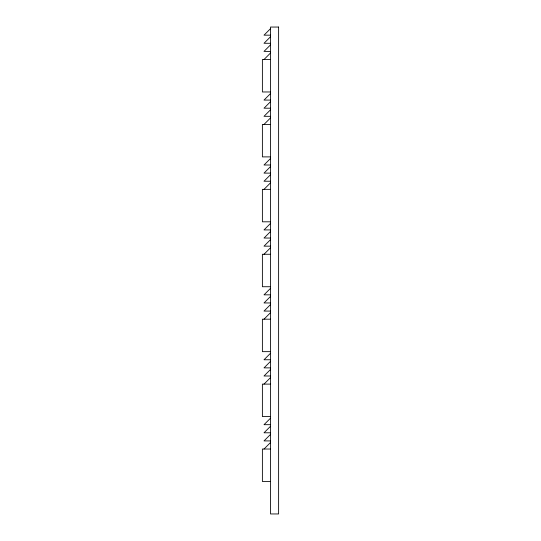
<?xml version="1.0" encoding="UTF-8"?>
<svg xmlns="http://www.w3.org/2000/svg" width="541" height="541" viewBox="0 0 541 541"><rect width="100%" height="100%" fill="white"/><g stroke="black" fill="none" stroke-linecap="round" stroke-linejoin="round"><path stroke-width="0.81" d="M270.5 28.673L264.008 35.165L270.5 35.165M270.5 36.788L264.008 43.28L270.5 43.28M270.5 44.903L264.008 51.395L270.5 51.395M264.008 59.51L270.5 53.018M270.5 93.593L264.008 100.085L270.5 100.085M270.5 101.708L264.008 108.2L270.5 108.2M270.5 109.823L264.008 116.315L270.5 116.315M264.008 124.43L270.5 117.938M270.5 158.513L264.008 165.005L270.5 165.005M270.5 166.628L264.008 173.12L270.5 173.12M270.5 174.743L264.008 181.235L270.5 181.235M264.008 189.35L270.5 182.858M270.5 223.433L264.008 229.925L270.5 229.925M270.5 231.548L264.008 238.04L270.5 238.04M270.5 239.663L264.008 246.155L270.5 246.155M264.008 254.27L270.5 247.778M270.5 288.353L264.008 294.845L270.5 294.845M270.5 296.468L264.008 302.96L270.5 302.96M270.5 304.583L264.008 311.075L270.5 311.075M264.008 319.19L270.5 312.698M270.5 353.273L264.008 359.765L270.5 359.765M270.5 361.388L264.008 367.88L270.5 367.88M270.5 369.503L264.008 375.995L270.5 375.995M264.008 384.11L270.5 377.618M270.5 418.193L264.008 424.685L270.5 424.685M270.5 426.308L264.008 432.8L270.5 432.8M270.5 434.423L264.008 440.915L270.5 440.915M264.008 449.03L270.5 442.538M270.5 59.51L262.385 59.51L262.385 91.97L270.5 91.97M270.5 124.43L262.385 124.43L262.385 156.89L270.5 156.89M270.5 189.35L262.385 189.35L262.385 221.81L270.5 221.81M270.5 254.27L262.385 254.27L262.385 286.73L270.5 286.73M270.5 319.19L262.385 319.19L262.385 351.65L270.5 351.65M270.5 384.11L262.385 384.11L262.385 416.57L270.5 416.57M270.5 449.03L262.385 449.03L262.385 481.49L270.5 481.49M278.615 27.05L270.5 27.05L270.5 513.95L278.615 513.95L278.615 27.05"/></g></svg>
